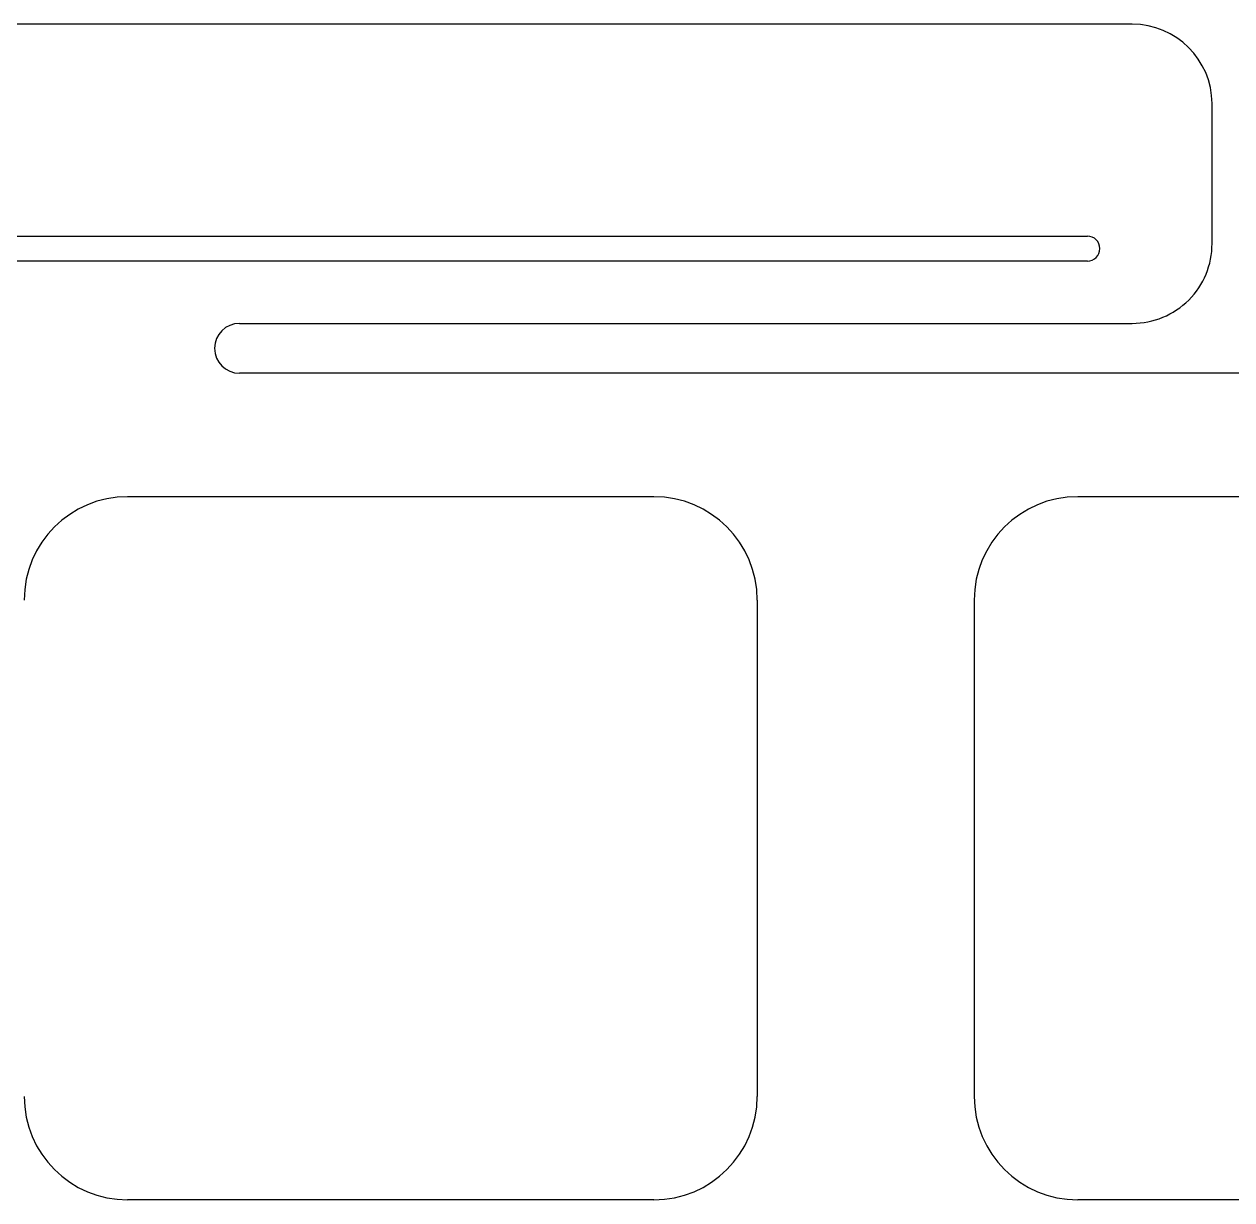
# Model space of a CAD drawing. Header units: millimetres. Extents: x -10 to 276, y -93 to 17.
# Drawn here: x 164.1 to 188.32, y -7.05 to 16.53 of the extents above; entities that cross this region are included whole.
import ezdxf

# ---------------------------------------------------------------- set-up
doc = ezdxf.new("R2010")
doc.units = ezdxf.units.MM
doc.layers.add('BLACK', color=7, linetype='CONTINUOUS')

msp = doc.modelspace()

# ---------------------------------------------------------------- linework, layer by layer
at = {"layer": 'BLACK', "linetype": 'Continuous'}
for p, q in [((186.3201, 16.525), (139.512303, 16.525)), ((187.920082, 12.125), (187.920082, 14.932589)), ((140.4201, 12.275), (185.4201, 12.275)), ((185.4201, 11.775), (140.4201, 11.775)), ((168.4201, 10.525), (186.320082, 10.525)), ((196.359025, 9.525), (168.4201, 9.525)), ((176.725, 7.05), (166.175, 7.05)), ((195.775, 7.05), (185.225, 7.05)), ((178.8, 4.975), (178.8, -4.975)), ((183.15, 4.975), (183.15, -4.975)), ((176.725, -7.05), (166.175, -7.05)), ((195.775, -7.05), (185.225, -7.05))]:
    msp.add_line(p, q, dxfattribs=at)
at = {"layer": 'BLACK'}
for centre, radius, start, end in [((186.3201, 14.925), 1.6, 0.2717621, 90), ((185.4201, 12.025), 0.25, 270, 90), ((186.3201, 12.125), 1.599982, 269.9993554, 0), ((168.4201, 10.025), 0.5, 90, 270), ((166.175, 4.975), 2.075, 90, 180), ((176.725, 4.975), 2.075, 0, 90), ((185.225, 4.975), 2.075, 90, 180), ((166.175, -4.975), 2.075, 180, 270), ((176.725, -4.975), 2.075, 270, 0), ((185.225, -4.975), 2.075, 180, 270)]:
    msp.add_arc(centre, radius, start, end, dxfattribs=at)

doc.saveas('drawing.dxf')
